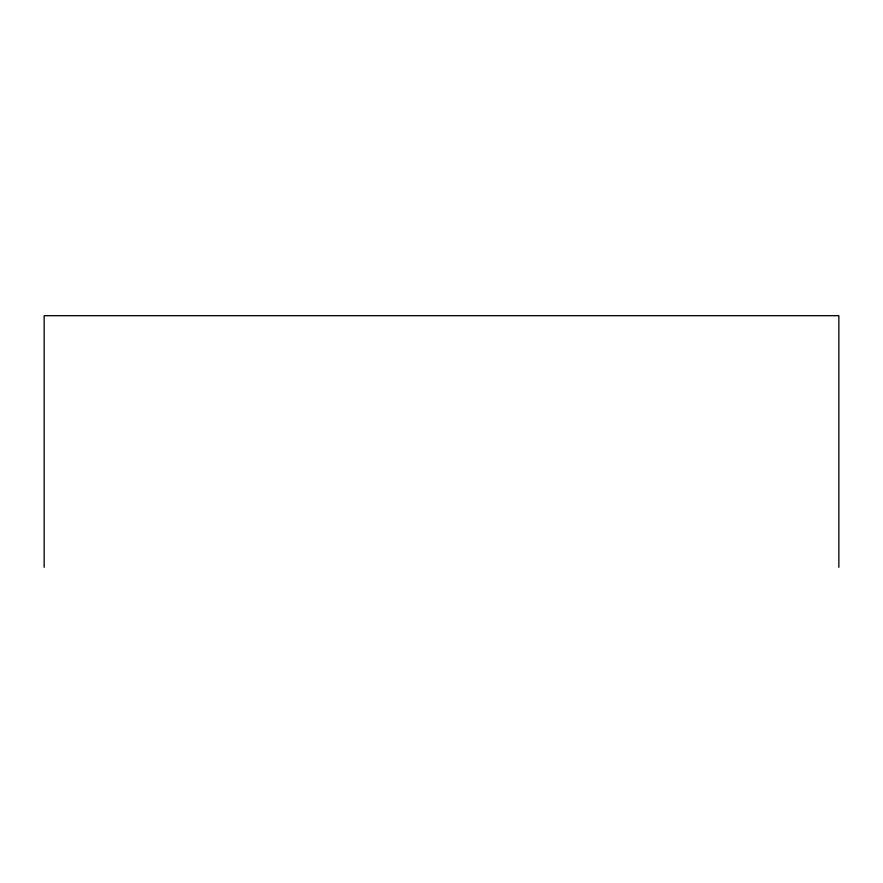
<?xml version="1.0" encoding="UTF-8"?>
<svg xmlns="http://www.w3.org/2000/svg" width="883" height="883" viewBox="0 0 883 883"><rect width="100%" height="100%" fill="white"/><g stroke="black" fill="none" stroke-linecap="round" stroke-linejoin="round"><path stroke-width="1.32" d="M838.85 567.316L838.85 315.684L44.15 315.684L44.15 567.316"/></g></svg>
